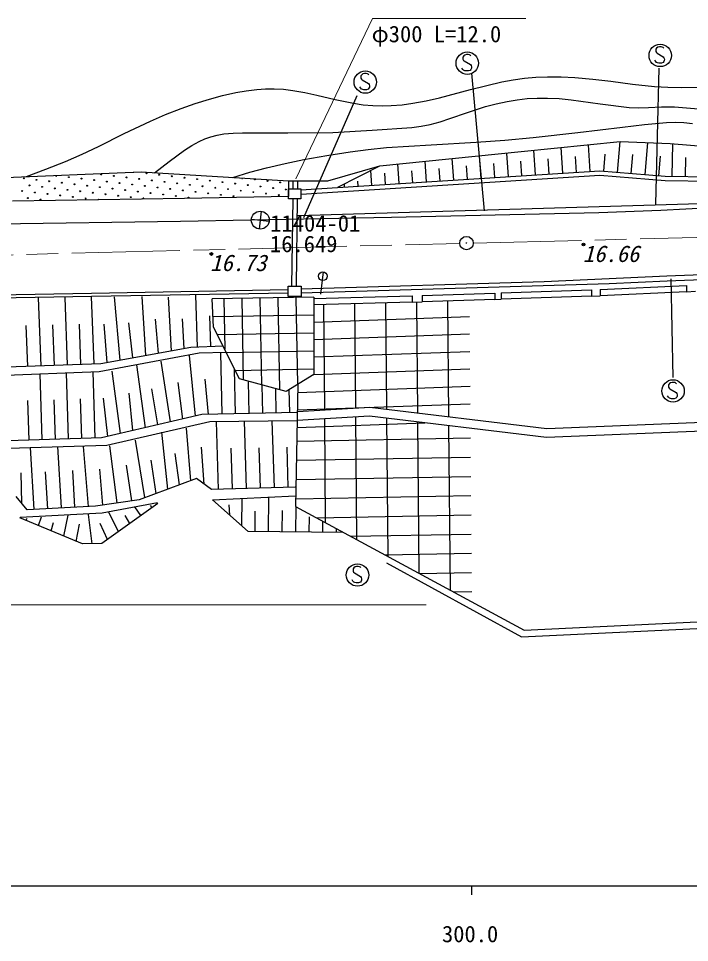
# Model space of a CAD drawing. Units: millimetres, scale not verified. Extents: x 40000 to 680000, y 20000 to 380000.
# Drawn here: x 317781 to 392166, y 198715 to 301181 of the extents above; entities that cross this region are included whole.
import ezdxf
from ezdxf.enums import TextEntityAlignment as Align

# ---------------------------------------------------------------- set-up
doc = ezdxf.new("R2010")
doc.units = ezdxf.units.MM
doc.header["$LTSCALE"] = 1000
doc.linetypes.add('CHAIN', pattern=[18.5, 12, -1.5, 3.5, -1.5])
for name, color, linetype, lineweight in [('M-BGD', 7, 'Continuous', 25), ('M-BMK', 2, 'CHAIN', 13), ('M-BMK-HTXT', 7, 'Continuous', 13), ('M-BMK-SRVR', 3, 'Continuous', 25), ('M-TTL-BAND', 7, 'Continuous', 25)]:
    doc.layers.add(name, color=color, linetype=linetype, lineweight=lineweight)
doc.styles.add('ＭＳ ゴシック', font='')
doc.styles.get('ＭＳ ゴシック').set_extended_font_data('MS Gothic')

msp = doc.modelspace()

# ---------------------------------------------------------------- linework, layer by layer
at = {"layer": 'M-BGD'}
for p, q in [((367436, 297175), (367273, 297131)), ((367630, 297175), (367436, 297175)), ((367761, 297150), (367630, 297175)), ((388440, 297760), (388433, 297616)), ((388433, 297616), (388440, 297522)), ((388521, 297897), (388440, 297760)), ((388440, 297522), (388490, 297397)), ((388490, 297397), (388577, 297329)), ((388658, 297991), (388521, 297897)), ((388577, 297329), (389258, 296935)), ((388821, 298035), (388658, 297991)), ((389015, 298035), (388821, 298035)), ((389146, 298010), (389015, 298035)), ((389240, 297966), (389146, 298010)), ((389308, 297891), (389240, 297966)), ((367055, 296900), (367048, 296756)), ((367048, 296756), (367055, 296662)), ((367136, 297037), (367055, 296900)), ((367055, 296662), (367105, 296537)), ((367105, 296537), (367192, 296468)), ((367273, 297131), (367136, 297037)), ((367192, 296468), (367873, 296075)), ((367855, 297106), (367761, 297150)), ((367923, 297031), (367855, 297106)), ((388415, 296397), (388327, 296541)), ((388515, 296304), (388415, 296397)), ((388633, 296247), (388515, 296304)), ((388758, 296229), (388633, 296247)), ((389046, 296229), (388758, 296229)), ((389240, 296285), (389046, 296229)), ((389327, 296397), (389240, 296285)), ((389258, 296935), (389333, 296822)), ((389371, 296516), (389327, 296397)), ((389333, 296822), (389383, 296666)), ((389383, 296666), (389371, 296516)), ((367030, 295537), (366942, 295681)), ((367130, 295443), (367030, 295537)), ((367248, 295387), (367130, 295443)), ((367373, 295368), (367248, 295387)), ((367661, 295368), (367373, 295368)), ((367855, 295425), (367661, 295368)), ((367942, 295537), (367855, 295425)), ((367873, 296075), (367948, 295962)), ((367986, 295656), (367942, 295537)), ((367948, 295962), (367998, 295806)), ((367998, 295806), (367986, 295656)), ((368012, 295118), (369416, 279849)), ((388783, 295679), (388390, 280578)), ((355748, 294810), (355742, 294667)), ((355742, 294667), (355748, 294573)), ((355829, 294948), (355748, 294810)), ((355748, 294573), (355798, 294448)), ((355798, 294448), (355885, 294379)), ((355967, 295042), (355829, 294948)), ((355885, 294379), (356567, 293985)), ((356129, 295085), (355967, 295042)), ((356323, 295085), (356129, 295085)), ((356454, 295060), (356323, 295085)), ((356548, 295017), (356454, 295060)), ((356617, 294942), (356548, 295017)), ((367896, 293304), (371356, 294166)), ((371356, 294166), (372603, 294393)), ((372603, 294393), (373871, 294563)), ((373871, 294563), (375148, 294668)), ((375148, 294668), (376439, 294715)), ((376439, 294715), (377950, 294702)), ((377950, 294702), (379467, 294629)), ((379467, 294629), (381448, 294458)), ((381448, 294458), (383434, 294225)), ((383434, 294225), (385853, 293906)), ((341862, 292966), (343026, 293175)), ((343026, 293175), (344197, 293324)), ((344197, 293324), (345153, 293389)), ((345153, 293389), (346121, 293393)), ((346121, 293393), (347159, 293332)), ((347159, 293332), (348204, 293210)), ((348204, 293210), (349528, 292980)), ((355723, 293448), (355635, 293592)), ((355823, 293354), (355723, 293448)), ((355942, 293298), (355823, 293354)), ((356067, 293279), (355942, 293298)), ((356354, 293279), (356067, 293279)), ((356548, 293335), (356354, 293279)), ((356635, 293448), (356548, 293335)), ((356567, 293985), (356642, 293873)), ((356679, 293567), (356635, 293448)), ((356642, 293873), (356692, 293717)), ((356692, 293717), (356679, 293567)), ((364441, 292381), (367896, 293304)), ((385853, 293906), (388283, 293646)), ((388283, 293646), (389770, 293556)), ((389770, 293556), (391270, 293526)), ((391270, 293526), (393342, 293563)), ((337370, 291752), (338961, 292251)), ((338961, 292251), (340397, 292636)), ((340397, 292636), (341862, 292966)), ((355285, 292615), (349375, 279063)), ((349528, 292980), (350848, 292689)), ((350848, 292689), (352868, 292205)), ((352868, 292205), (354913, 291777)), ((361504, 291785), (362978, 292053)), ((362978, 292053), (364441, 292381)), ((371951, 291990), (373046, 292172)), ((373046, 292172), (374152, 292294)), ((374152, 292294), (375283, 292357)), ((375283, 292357), (376415, 292359)), ((376415, 292359), (377724, 292293)), ((377724, 292293), (379035, 292166)), ((379035, 292166), (382261, 291698)), ((334092, 290517), (335808, 291198)), ((335808, 291198), (337370, 291752)), ((354913, 291777), (355979, 291621)), ((355979, 291621), (357062, 291523)), ((357062, 291523), (358080, 291492)), ((358080, 291492), (359110, 291520)), ((359110, 291520), (360305, 291622)), ((360305, 291622), (361504, 291785)), ((367564, 290771), (369545, 291410)), ((369545, 291410), (370742, 291729)), ((370742, 291729), (371951, 291990)), ((382261, 291698), (385495, 291292)), ((385495, 291292), (386551, 291265)), ((386551, 291265), (387618, 291299)), ((387618, 291299), (389056, 291372)), ((389056, 291372), (390503, 291386)), ((390503, 291386), (393599, 291129)), ((332407, 289784), (334092, 290517)), ((364524, 289730), (365607, 290078)), ((365607, 290078), (367564, 290771)), ((329514, 288421), (332407, 289784)), ((356993, 288794), (361384, 289106)), ((361384, 289106), (362412, 289245)), ((362412, 289245), (363427, 289442)), ((363427, 289442), (364524, 289730)), ((379780, 288549), (384740, 289124)), ((384740, 289124), (387173, 289422)), ((387173, 289422), (389615, 289659)), ((389615, 289659), (390572, 289687)), ((390572, 289687), (391535, 289653)), ((391535, 289653), (392493, 289548)), ((326645, 287002), (329514, 288421)), ((338444, 287832), (339104, 288070)), ((339104, 288070), (339812, 288251)), ((339812, 288251), (340537, 288374)), ((340537, 288374), (341566, 288470)), ((341566, 288470), (342619, 288507)), ((342619, 288507), (347636, 288501)), ((347636, 288501), (352614, 288542)), ((352614, 288542), (356993, 288794)), ((371682, 287696), (374826, 287987)), ((374826, 287987), (379780, 288549)), ((324826, 286128), (326645, 287002)), ((336192, 286561), (336990, 287079)), ((336990, 287079), (337813, 287541)), ((337813, 287541), (338444, 287832)), ((358571, 286865), (363543, 287187)), ((363543, 287187), (368533, 287466)), ((368533, 287466), (371682, 287696)), ((373500, 286417), (384477, 287522)), ((381163, 284211), (380960, 287168)), ((384194, 284120), (384482, 287522)), ((384477, 287522), (390034, 287308)), ((387238, 283873), (387536, 287404)), ((390034, 287308), (396518, 286809)), ((390256, 283680), (390308, 287287)), ((322982, 285309), (324826, 286128)), ((334495, 285339), (336192, 286561)), ((349412, 285534), (351971, 285998)), ((351971, 285998), (354550, 286405)), ((354550, 286405), (356553, 286664)), ((356553, 286664), (358571, 286865)), ((357856, 284850), (373500, 286417)), ((369058, 283443), (368885, 285955)), ((372084, 283635), (371904, 286258)), ((375110, 283827), (374923, 286561)), ((378137, 284019), (377941, 286864)), ((379650, 284115), (379529, 285883)), ((382672, 284243), (382832, 286130)), ((385716, 283996), (385893, 286084)), ((388760, 283750), (388942, 285911)), ((320829, 284454), (322982, 285309)), ((332851, 284081), (334495, 285339)), ((345285, 284631), (347336, 285111)), ((347336, 285111), (349412, 285534)), ((359979, 282867), (359829, 285048)), ((363005, 283059), (362848, 285350)), ((366032, 283251), (365867, 285653)), ((370571, 283539), (370465, 285087)), ((373597, 283731), (373486, 285352)), ((376624, 283923), (376507, 285617)), ((391725, 283660), (391755, 285769)), ((292345, 282595), (331386, 284169)), ((318652, 283655), (320829, 284454)), ((331386, 284169), (347712, 283188)), ((341560, 283558), (343415, 284124)), ((343415, 284124), (345285, 284631)), ((349068, 282174), (382229, 284279)), ((352067, 283194), (357856, 284850)), ((353189, 282463), (357856, 284850)), ((356953, 282675), (356839, 284330)), ((358466, 282771), (358379, 284029)), ((361492, 282963), (361401, 284294)), ((364518, 283155), (364422, 284558)), ((367545, 283347), (367443, 284823)), ((382229, 284279), (389486, 283691)), ((347712, 283188), (352067, 283194)), ((347712, 283188), (347712, 281444)), ((348206, 283189), (348194, 282273)), ((348706, 283190), (348695, 282273)), ((382224, 283777), (349100, 281675)), ((353926, 282482), (353903, 282828)), ((355439, 282578), (355400, 283155)), ((389462, 283192), (382224, 283777)), ((401663, 283019), (389462, 283192)), ((389486, 283691), (401647, 283519)), ((347712, 281197), (347712, 282273)), ((347712, 282273), (349063, 282273)), ((349063, 282273), (349063, 281197)), ((336167, 281233), (317107, 280935)), ((347712, 281444), (336167, 281233)), ((349063, 281197), (347712, 281197)), ((348181, 281197), (348063, 271500)), ((348681, 281197), (348563, 271500)), ((348737, 279325), (404666, 281016)), ((344701, 279808), (344475, 277831)), ((382123, 279676), (388990, 279916)), ((388990, 279916), (399891, 280492)), ((315397, 278427), (335758, 278715)), ((335758, 278715), (359140, 279147)), ((343600, 278932), (345577, 278707)), ((359140, 279147), (382123, 279676)), ((351569, 273069), (351258, 270595)), ((376050, 272031), (389646, 272634)), ((389646, 272634), (406623, 273323)), ((406664, 272724), (389671, 272034)), ((349113, 271212), (376050, 272031)), ((383246, 271750), (349113, 270712)), ((382272, 271121), (391840, 271562)), ((389671, 272034), (383246, 271750)), ((390337, 261373), (390122, 272294)), ((391840, 271562), (391840, 270862)), ((286323, 270043), (325863, 270736)), ((325863, 270736), (347666, 271115)), ((347666, 270715), (325870, 270336)), ((347666, 270346), (347666, 271500)), ((347666, 271500), (349113, 271500)), ((349113, 271500), (349113, 270346)), ((362517, 270450), (370592, 270724)), ((370592, 270724), (370592, 270024)), ((371277, 270748), (381293, 271088)), ((371277, 270748), (371277, 270047)), ((381293, 271088), (381293, 270387)), ((382272, 271121), (382272, 270421)), ((391840, 270862), (382272, 270421)), ((391840, 270862), (392841, 270946)), ((325870, 270336), (286329, 269643)), ((320283, 262648), (319994, 270209)), ((323229, 262761), (322943, 270257)), ((326175, 262874), (325891, 270305)), ((329046, 263289), (328417, 270327)), ((331893, 263805), (331500, 270368)), ((334739, 264322), (334418, 270286)), ((337621, 264734), (337432, 270495)), ((350537, 270277), (339233, 270080)), ((339412, 266939), (339233, 270080)), ((340539, 270103), (340637, 264493)), ((342539, 270138), (342696, 261100)), ((344538, 270173), (344706, 260556)), ((346538, 270208), (346716, 260013)), ((349113, 270346), (347666, 270346)), ((348538, 270242), (348706, 260596)), ((350537, 270277), (350511, 261718)), ((361435, 269708), (350535, 269437)), ((350537, 270137), (361438, 270408)), ((355031, 269549), (355128, 257993)), ((358472, 269634), (358570, 257868)), ((361435, 270408), (361435, 269708)), ((361435, 269708), (362541, 269750)), ((361912, 269729), (362015, 257449)), ((362534, 270451), (362534, 269750)), ((370592, 270024), (362541, 269750)), ((365353, 269846), (365459, 257030)), ((370592, 270024), (371277, 270047)), ((381293, 270387), (371277, 270047)), ((381293, 270387), (382272, 270421)), ((351591, 269463), (351688, 257781)), ((330470, 263547), (330020, 267450)), ((333316, 264064), (332979, 267820)), ((336162, 264580), (335979, 267861)), ((339113, 264782), (339001, 268225)), ((350531, 268277), (339347, 268083)), ((350529, 267518), (367770, 268136)), ((318810, 262592), (318636, 267147)), ((321756, 262705), (321583, 267222)), ((324702, 262817), (324531, 267296)), ((327623, 263031), (327267, 267286)), ((342279, 261212), (339412, 266939)), ((350525, 266277), (339836, 266091)), ((350523, 265581), (367786, 266200)), ((336874, 264709), (326911, 262902)), ((340470, 264827), (336874, 264709)), ((326739, 262036), (337816, 264101)), ((337404, 257088), (336738, 263800)), ((337816, 264101), (340801, 264165)), ((340350, 257299), (340197, 264152)), ((350519, 264277), (340829, 264109)), ((350517, 263645), (367802, 264264)), ((326911, 262902), (301871, 261945)), ((331855, 255797), (330907, 262775)), ((334629, 256442), (333586, 263169)), ((350511, 261709), (367818, 262329)), ((304082, 261145), (326739, 262036)), ((320413, 254467), (320189, 261779)), ((323340, 254556), (323116, 261894)), ((326268, 254645), (326043, 262009)), ((329081, 255152), (328150, 262066)), ((341852, 257333), (341741, 262287)), ((350512, 262277), (341822, 262126)), ((350511, 261718), (347447, 259815)), ((336016, 256765), (335477, 260806)), ((338848, 257266), (338471, 261200)), ((347447, 259815), (342279, 261212)), ((343354, 257366), (343274, 260943)), ((344856, 257400), (344786, 260534)), ((348765, 260633), (348497, 247077)), ((348747, 259709), (367834, 260393)), ((389855, 260549), (389849, 260405)), ((389849, 260405), (389855, 260312)), ((389937, 260687), (389855, 260549)), ((389855, 260312), (389905, 260187)), ((390074, 260780), (389937, 260687)), ((390237, 260824), (390074, 260780)), ((390430, 260824), (390237, 260824)), ((390562, 260799), (390430, 260824)), ((390655, 260755), (390562, 260799)), ((390724, 260680), (390655, 260755)), ((330468, 255474), (330041, 259624)), ((333242, 256120), (332562, 260096)), ((346357, 257434), (346297, 260126)), ((347859, 257467), (347802, 260035)), ((389830, 259187), (389743, 259330)), ((389905, 260187), (389993, 260118)), ((389993, 260118), (390674, 259724)), ((390674, 259724), (390749, 259612)), ((390787, 259305), (390743, 259187)), ((390749, 259612), (390799, 259455)), ((390799, 259455), (390787, 259305)), ((318949, 254422), (318815, 258801)), ((321877, 254511), (321742, 258906)), ((324804, 254601), (324670, 259011)), ((327694, 254829), (327204, 259072)), ((348709, 257772), (367851, 258458)), ((389930, 259093), (389830, 259187)), ((390049, 259037), (389930, 259093)), ((390174, 259018), (390049, 259037)), ((390462, 259018), (390174, 259018)), ((390655, 259074), (390462, 259018)), ((390743, 259187), (390655, 259074)), ((338097, 257249), (327000, 254668)), ((348703, 257486), (338097, 257249)), ((348705, 257597), (356728, 258092)), ((356728, 258092), (376338, 255708)), ((327580, 253870), (338985, 256498)), ((338985, 256498), (348685, 256592)), ((339947, 248965), (339719, 256505)), ((343045, 249059), (342818, 256535)), ((346143, 249153), (345918, 256566)), ((348670, 255834), (362835, 256342)), ((356698, 257088), (348685, 256594)), ((351696, 256780), (351792, 245293)), ((355136, 256992), (355249, 243421)), ((376298, 254705), (356698, 257088)), ((358578, 256859), (358706, 241549)), ((362023, 256441), (362163, 239678)), ((376338, 255708), (408945, 257069)), ((334337, 248989), (333665, 255290)), ((336892, 249928), (336423, 255763)), ((365468, 256022), (365620, 237806)), ((409115, 256075), (376298, 254705)), ((327000, 254668), (296259, 253729)), ((331783, 248050), (330750, 254424)), ((348640, 254320), (367882, 254674)), ((303598, 253119), (327580, 253870)), ((319510, 246731), (319126, 253605)), ((322532, 246900), (322152, 253700)), ((325555, 247069), (324998, 253715)), ((328728, 247464), (327913, 253793)), ((338352, 249552), (338077, 253636)), ((341496, 249012), (341360, 253517)), ((344594, 249106), (344458, 253573)), ((347691, 249200), (347557, 253628)), ((333060, 248520), (332483, 252218)), ((335615, 249458), (335162, 252927)), ((348598, 252185), (367900, 252540)), ((324044, 246985), (323817, 251042)), ((327116, 247229), (326810, 251193)), ((330339, 247698), (329763, 251650)), ((318144, 247440), (318065, 250799)), ((321021, 246816), (320792, 250918)), ((337530, 250162), (331145, 247816)), ((339173, 248942), (337530, 250162)), ((348556, 250051), (367918, 250407)), ((348466, 249224), (339173, 248942)), ((318754, 246689), (317534, 248191)), ((339303, 247822), (348483, 248243)), ((342551, 244911), (342574, 247972)), ((345513, 244257), (345542, 248108)), ((348513, 247916), (367936, 248273)), ((326311, 247112), (318754, 246689)), ((331145, 247816), (326311, 247112)), ((333221, 247396), (327015, 242947)), ((327053, 246349), (333184, 247508)), ((331360, 246061), (330664, 247032)), ((332601, 246951), (332431, 247187)), ((343260, 244275), (339303, 247822)), ((341207, 246115), (341147, 247241)), ((348497, 247077), (373843, 233354)), ((348517, 244234), (348563, 247020)), ((317968, 245900), (327053, 246349)), ((320017, 244951), (320322, 245929)), ((322798, 243784), (323278, 246112)), ((325950, 242928), (325546, 246193)), ((328877, 244282), (327814, 246415)), ((330118, 245171), (329596, 246071)), ((344011, 244269), (344028, 246531)), ((347015, 244246), (347033, 246605)), ((350019, 244223), (350032, 245920)), ((350810, 245825), (367953, 246140)), ((324884, 242910), (317931, 245826)), ((318626, 245534), (318729, 245778)), ((321408, 244368), (321658, 245302)), ((324189, 243201), (324534, 245119)), ((327636, 243392), (326842, 245180)), ((351521, 244212), (351529, 245417)), ((353774, 244194), (343260, 244275)), ((353023, 244200), (353025, 244539)), ((354621, 243761), (367971, 244006)), ((327015, 242947), (324884, 242910)), ((358433, 241697), (367989, 241873)), ((358565, 240811), (373552, 232621)), ((354877, 240143), (354871, 239999)), ((354871, 239999), (354877, 239905)), ((354959, 240280), (354877, 240143)), ((354877, 239905), (354927, 239780)), ((354927, 239780), (355015, 239712)), ((355096, 240374), (354959, 240280)), ((355259, 240418), (355096, 240374)), ((355452, 240418), (355259, 240418)), ((355584, 240393), (355452, 240418)), ((355677, 240349), (355584, 240393)), ((355746, 240274), (355677, 240349)), ((354852, 238780), (354765, 238924)), ((354952, 238687), (354852, 238780)), ((355015, 239712), (355696, 239318)), ((355765, 238780), (355677, 238668)), ((355696, 239318), (355771, 239205)), ((355809, 238899), (355765, 238780)), ((355771, 239205), (355821, 239049)), ((355821, 239049), (355809, 238899)), ((362245, 239633), (368007, 239739)), ((355071, 238630), (354952, 238687)), ((355196, 238612), (355071, 238630)), ((355484, 238612), (355196, 238612)), ((355677, 238668), (355484, 238612)), ((368024, 237606), (366056, 237570)), ((373843, 233354), (412520, 235227)), ((373552, 232621), (412962, 234486))]:
    msp.add_line(p, q, dxfattribs=at)
for centre, radius in [((388921, 297085), 1244), ((367536, 296225), 1244), ((356229, 294135), 1244), ((326958, 283880), 49.8), ((331956, 284012), 49.8), ((333361, 283849), 49.8), ((318366, 283454), 49.8), ((319771, 283291), 49.8), ((321176, 283128), 49.8), ((322581, 282965), 49.8), ((323365, 283586), 49.8), ((323985, 282802), 49.8), ((324769, 283423), 49.8), ((326174, 283260), 49.8), ((327579, 283096), 49.8), ((328363, 283717), 49.8), ((328984, 282933), 49.8), ((329768, 283554), 49.8), ((330388, 282770), 49.8), ((331172, 283391), 49.8), ((332577, 283228), 49.8), ((333982, 283065), 49.8), ((334766, 283686), 49.8), ((335387, 282902), 49.8), ((336171, 283523), 49.8), ((337575, 283359), 49.8), ((338980, 283196), 49.8), ((340385, 283033), 49.8), ((341790, 282870), 49.8), ((343978, 283328), 49.8), ((345383, 283165), 49.8), ((346788, 283001), 49.8), ((318203, 282050), 49.8), ((318987, 282670), 49.8), ((319608, 281886), 49.8), ((320392, 282507), 49.8), ((321797, 282344), 49.8), ((323201, 282181), 49.8), ((324606, 282018), 49.8), ((325390, 282639), 49.8), ((326011, 281855), 49.8), ((326795, 282476), 49.8), ((328200, 282313), 49.8), ((329605, 282149), 49.8), ((331009, 281986), 49.8), ((331793, 282607), 49.8), ((332414, 281823), 49.8), ((333198, 282444), 49.8), ((334603, 282281), 49.8), ((336008, 282118), 49.8), ((336792, 282738), 49.8), ((337412, 281955), 49.8), ((338196, 282575), 49.8), ((338817, 281792), 49.8), ((339601, 282412), 49.8), ((341006, 282249), 49.8), ((342411, 282086), 49.8), ((343195, 282707), 49.8), ((343815, 281923), 49.8), ((344599, 282544), 49.8), ((345220, 281760), 49.8), ((346004, 282381), 49.8), ((347409, 282217), 49.8), ((318824, 281266), 49.8), ((320229, 281102), 49.8), ((321013, 281723), 49.8), ((322418, 281560), 49.8), ((323822, 281397), 49.8), ((325227, 281234), 49.8), ((327416, 281692), 49.8), ((328821, 281529), 49.8), ((330225, 281365), 49.8), ((333819, 281660), 49.8), ((335224, 281497), 49.8), ((336628, 281334), 49.8), ((340222, 281628), 49.8), ((341627, 281465), 49.8), ((346625, 281597), 49.8), ((344588, 278819), 995), ((367442, 276271), 22.5), ((380407, 276127), 150), ((380407, 276127), 131), ((380407, 276127), 112), ((380407, 276127), 93.8), ((380407, 276127), 75), ((380407, 276127), 56.3), ((380407, 276127), 37.5), ((380407, 276127), 18.8), ((339159, 275063), 150), ((339159, 275063), 131), ((339159, 275063), 112), ((339159, 275063), 93.8), ((339159, 275063), 75), ((339159, 275063), 56.3), ((339159, 275062), 37.5), ((339159, 275063), 18.8), ((351509, 272592), 481), ((390337, 259874), 1244), ((355359, 239468), 1244)]:
    msp.add_circle(centre, radius, dxfattribs=at)
for centre, start, end in [((330552, 284175), 235.53136, 309.08653), ((321960, 283749), 129.38306, 55.23484), ((342574, 283491), 169.52765, 3.59915), ((326632, 281071), 16.37802, 165.41238), ((331630, 281202), 307.25241, 234.53799)]:
    msp.add_arc(centre, 49.8, start, end, dxfattribs=at)
at = {"layer": 'M-BMK'}
for p, q in [((368192, 276271), (407699, 277270)), ((268198, 273741), (366693, 276233))]:
    msp.add_line(p, q, dxfattribs=at)
at = {"layer": 'M-BMK-HTXT'}
for p, q in [((357030, 301181), (348533, 283385)), ((357030, 301181), (374019, 301181)), ((184321, 236147), (362959, 236147))]:
    msp.add_line(p, q, dxfattribs=at)
at = {"layer": 'M-BMK-SRVR'}
msp.add_circle((367442, 276271), 746, dxfattribs=at)
at = {"layer": 'M-TTL-BAND'}
for p, q in [((40000, 205000), (579000, 205000)), ((368000, 205000), (368000, 204000))]:
    msp.add_line(p, q, dxfattribs=at)

# ---------------------------------------------------------------- texts
at = {"layer": 'M-BGD', "style": 'ＭＳ ゴシック'}
for s, p in [('11404-01', (345695, 277000)), ('16.649', (345660, 274716))]:
    msp.add_text(s, height=1833, dxfattribs=at).set_placement(p, align=Align.BOTTOM_LEFT)
at = {"layer": 'M-BGD', "style": 'ＭＳ ゴシック', "oblique": 15}
for s, p in [('16.66', (380338, 273624)), ('16.73', (339022, 272617))]:
    msp.add_text(s, height=1833, dxfattribs=at).set_placement(p, align=Align.BOTTOM_LEFT)
at = {"layer": 'M-BMK-HTXT', "style": 'ＭＳ ゴシック'}
msp.add_text('φ300 L=12.0', height=1833, dxfattribs=at).set_placement((356930, 297992), align=Align.BOTTOM_LEFT)
at = {"layer": 'M-TTL-BAND', "style": 'ＭＳ ゴシック'}
msp.add_text('300.0', height=1833, dxfattribs=at).set_placement((367844, 198195), align=Align.BOTTOM_CENTER)

doc.saveas('drawing.dxf')
